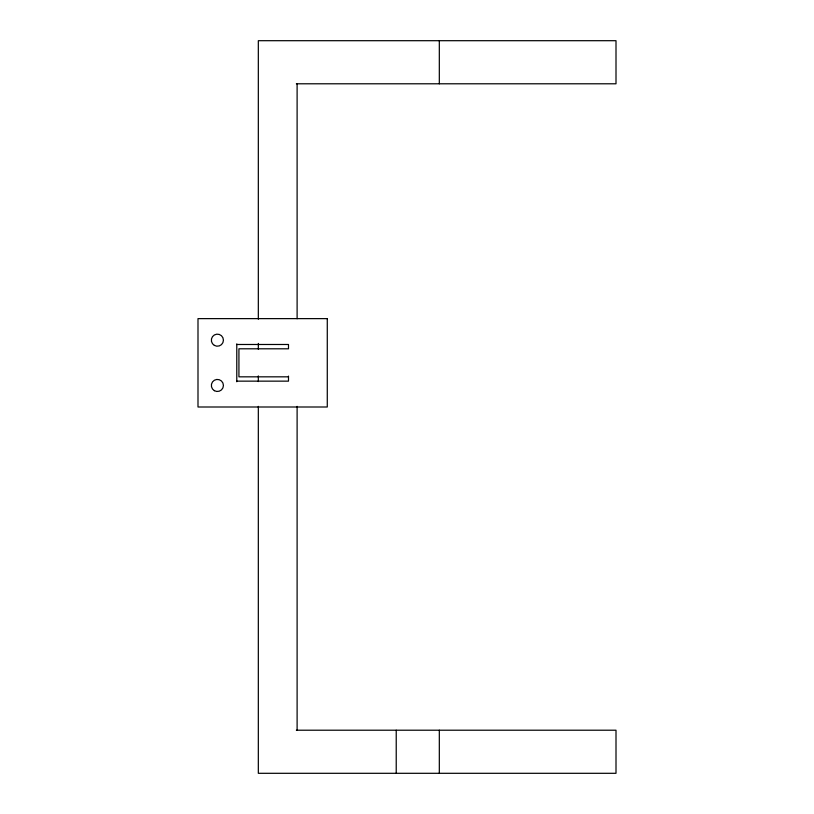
<?xml version="1.0" encoding="UTF-8"?>
<svg xmlns="http://www.w3.org/2000/svg" width="814" height="814" viewBox="0 0 814 814"><rect width="100%" height="100%" fill="white"/><g stroke="black" fill="none" stroke-linecap="round" stroke-linejoin="round"><path stroke-width="1.22" d="M296.357 83.791L616.005 83.791L616.005 40.7L258.323 40.7L258.323 319.241M236.782 344.485L288.492 344.485L288.492 348.799L238.929 348.799L238.929 376.831L288.492 376.831M236.782 381.145L288.492 381.145L288.492 376.088M296.357 730.209L616.005 730.209L616.005 773.3L258.323 773.3L258.323 406.369M439.316 40.7L439.316 83.791M439.316 730.209L439.316 773.3M396.225 730.209L396.225 773.3M297.11 83.791L297.11 318.742M297.11 406.369L297.11 730.209M258.323 343.406L258.323 349.257M258.323 375.905L258.323 381.562M236.782 343.874L236.782 381.756M327.279 318.63L197.995 318.63L197.995 407L327.279 407L327.279 318.63M214.367 390.679A6.034 6.034 0 0 0 223.423 385.449A6.034 6.034 0 0 0 214.367 380.23A6.034 6.034 0 0 0 214.367 390.679M214.367 345.401A6.034 6.034 0 0 0 223.423 340.181A6.034 6.034 0 0 0 214.367 334.951A6.034 6.034 0 0 0 214.367 345.401"/></g></svg>
